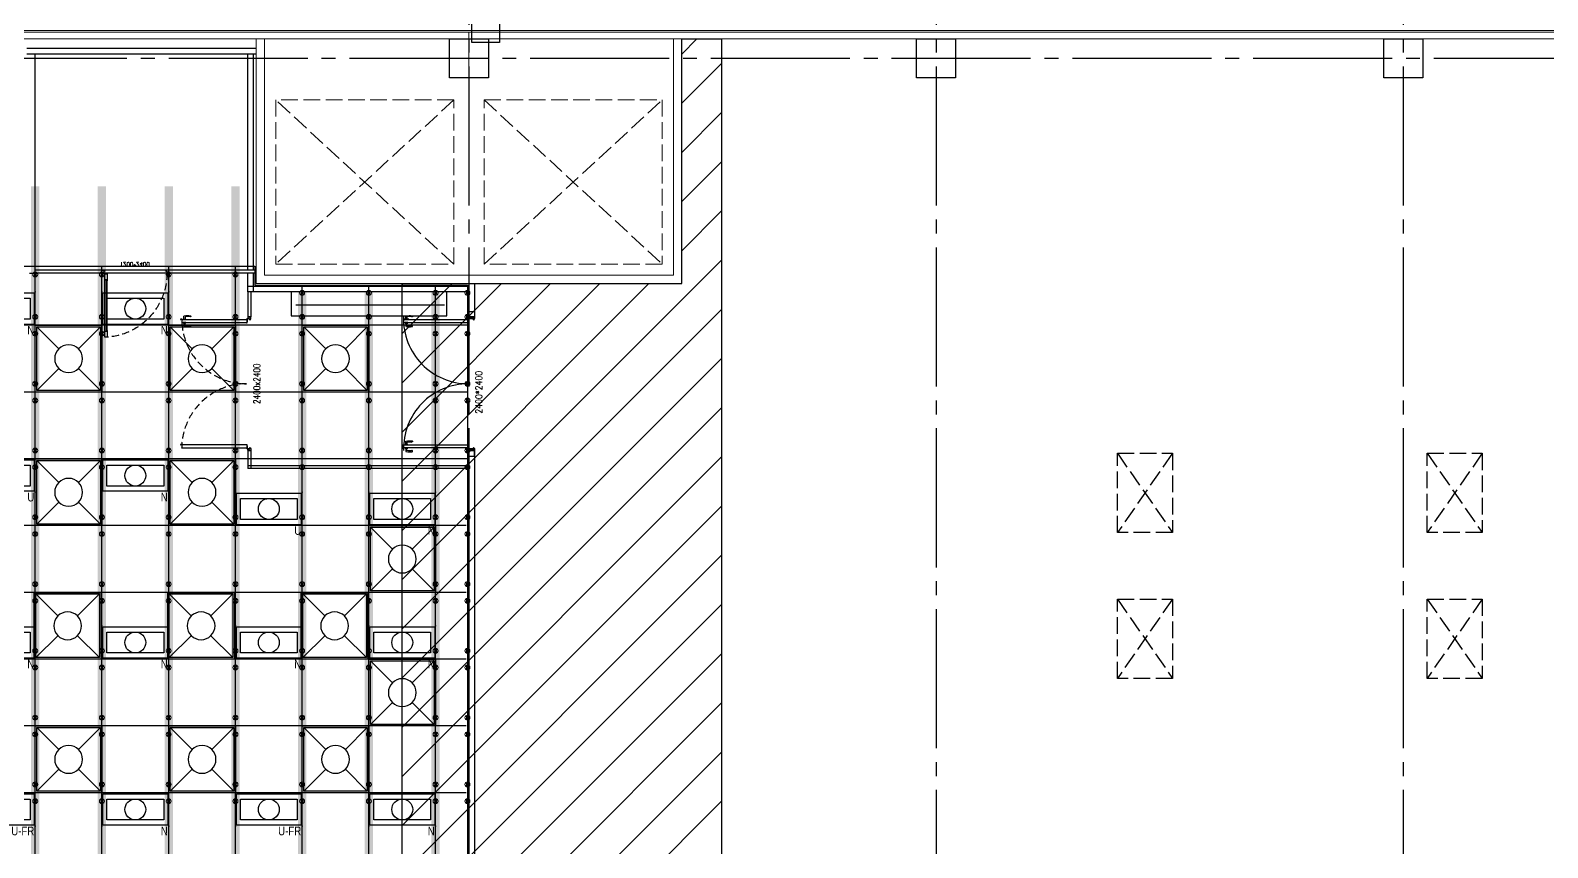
# Model space of a CAD drawing. Header units: millimetres. Extents: x -17313 to 27370, y -1010 to 13584.
# Drawn here: x 18531 to 21260, y 7581 to 9050 of the extents above; entities that cross this region are included whole.
import ezdxf
from ezdxf.enums import TextEntityAlignment as Align

# ---------------------------------------------------------------- set-up
doc = ezdxf.new("R2010")
doc.units = ezdxf.units.MM
doc.header["$LTSCALE"] = 100
for name, pattern in [('188K-SM-03-F10-ARCH-PA-Y2257103$0$AP5A-SM-03-F20-ARCH-PA-Y2230801+Y2230803$0$ALL-PA-TXT-Y2221201$0$DASHED', [19.05, 12.7, -6.35]), ('188K-SM-03-F10-ARCH-PA-Y2257103$0$DASHED', [19.05, 12.7, -6.35]), ('X-S-FAB-L10$0$COL-CEN-LIN', [3.25, 2.5, -0.25, 0.25, -0.25]), ('X-S-FAB-L10$0$HIDDEN', [0.4, 0.3, -0.1]), ('X-S-FAB-L10$0$TAI_虛線', [5.644, 2.822, -2.822])]:
    doc.linetypes.add(name, pattern=pattern)
for name, color, linetype in [('0-XREF', 7, 'Continuous'), ('188K-SM-03-F10-ARCH-CEIL-Y2257103$0$K-CEIL-4.2', 8, 'Continuous'), ('188K-SM-03-F10-ARCH-CEIL-Y2257103$0$K-CEIL-4.2-AREA', 8, 'Continuous'), ('188K-SM-03-F10-ARCH-CEIL-Y2257103$0$K-鋼構', 121, 'Continuous'), ('188K-SM-03-F10-ARCH-PA-Y2257103$0$K-1小時防火門', 53, 'Continuous'), ('188K-SM-03-F10-ARCH-PA-Y2257103$0$K-Door', 53, 'Continuous'), ('188K-SM-03-F10-ARCH-PA-Y2257103$0$K-P1S-4.2-單抗', 53, 'Continuous'), ('188K-SM-03-F10-ARCH-PA-Y2257103$0$K-P2D-4.2-雙抗', 53, 'Continuous'), ('188K-SM-03-F10-ARCH-PA-Y2257103$0$K-岩棉 2hr 7.5-單抗', 53, 'Continuous'), ('188K-SM-03-F10-ARCH-PA-Y2257103$0$K-岩棉 2hr 7.5-非抗', 53, 'Continuous'), ('188K-SM-06-F10-ELEC-LIGHT-Y2257103$0$E-LIGHT(W)-N', 8, 'Continuous'), ('188K-SM-06-F10-ELEC-LIGHT-Y2257103$0$E-LIGHT(W)-U FR', 8, 'Continuous'), ('188K-SM-06-F10-ELEC-LIGHT-Y2257103$0$E-LIGHT(W)-U XLPE', 8, 'Continuous'), ('188K-SM-06-F10-HVAC-FFU-Y2257103$0$AC-FFU-ULPA', 4, 'Continuous'), ('X-S-FAB-L10$0$0-DIM-TXT', 8, 'Continuous'), ('X-S-FAB-L10$0$04', 8, 'Continuous'), ('X-S-FAB-L10$0$A-OBJE-2D', 8, 'X-S-FAB-L10$0$HIDDEN'), ('X-S-FAB-L10$0$A-WALL-EX', 8, 'Continuous'), ('X-S-FAB-L10$0$A-WALL-IN', 8, 'Continuous'), ('X-S-FAB-L10$0$ASP_5', 8, 'Continuous'), ('X-S-FAB-L10$0$BLOCK', 8, 'Continuous'), ('X-S-FAB-L10$0$CCL', 8, 'X-S-FAB-L10$0$COL-CEN-LIN'), ('X-S-FAB-L10$0$COL-S', 8, 'Continuous'), ('X-S-FAB-L10$0$HATCH-L', 8, 'Continuous'), ('X-S-FAB-L10$0$OPEN-UP', 8, 'X-S-FAB-L10$0$HIDDEN'), ('X-S-FAB-L10$0$S-SLAB-SHOW', 8, 'Continuous')]:
    doc.layers.add(name, color=color, linetype=linetype)
doc.layers.add('188K-SM-03-F10-ARCH-CEIL-Y2257103$0$K-吊點-標準', color=8, linetype='Continuous', lineweight=9)
doc.layers.add('188K-SM-06-F10-ELEC-LIGHT-Y2257103$0$Defpoints-CAS', color=8, linetype='Continuous', plot=False)
doc.styles.add('188K-SM-03-F10-ARCH-PA-Y2257103$0$14P7-XFDP10$0$AA-TXT', font='simplex.shx', dxfattribs={"width": 0.8, "bigfont": 'chineset.shx'})
doc.styles.add('188K-SM-03-F10-ARCH-PA-Y2257103$0$AP5A-SM-03-F20-ARCH-PA-Y2230801+Y2230803$0$ALL-PA-TXT-Y2221201$0$Standard', font='txt.shx', dxfattribs={"bigfont": 'chineset.shx'})
doc.styles.add('188K-SM-03-F10-ARCH-PA-Y2257103$0$Standard', font='txt.shx', dxfattribs={"bigfont": 'chineset.shx'})
doc.styles.add('188K-SM-06-F10-ELEC-LIGHT-Y2257103$0$Standard', font='arial.ttf')
doc.styles.add('X-S-FAB-L10$0$CHINA', font='simplex.shx', dxfattribs={"width": 0.75, "bigfont": 'chineset.shx'})
doc.styles.add('X-S-FAB-L10$0$Standard', font='', dxfattribs={"width": 0.8})
doc.styles.add('X-S-FAB-L10$0$TG_NOTE_TEXT', font='simplex.shx', dxfattribs={"width": 0.75, "bigfont": 'chineset.shx'})
doc.styles.get('X-S-FAB-L10$0$Standard').set_extended_font_data('Microsoft JhengHei')

# ---------------------------------------------------------------- blocks, each defined once
blk = doc.blocks.new('188K-SM-06-F10-HVAC-FFU-Y2257103$0$H-FU-U-12x12')
for p, q in [((423, 777), (28, 1172)), ((777, 777), (1172, 1172)), ((28, 28), (423, 423)), ((1172, 28), (777, 423))]:
    blk.add_line(p, q)
blk.add_lwpolyline([(1172, 28), (1172, 1172), (28, 1172), (28, 28)], close=True)
blk.add_circle((600, 600), 250)
at = {"layer": 'DefPoints'}
blk.add_lwpolyline([(1200, 1200), (0, 1200), (0, 0), (1200, 0)], close=True, dxfattribs=at)
blk = doc.blocks.new('188K-SM-06-F10-HVAC-FFU-Y2257103')
at = {"layer": '188K-SM-06-F10-HVAC-FFU-Y2257103$0$AC-FFU-ULPA', "xscale": -0.09999999999999432, "yscale": 0.09999999999999432, "zscale": 0.09999999999999432}
for p in [(18660, 8400), (18900, 8400), (19140, 8400), (18660, 8160), (18900, 8160), (19260, 8040), (18658.3, 7920), (18898.3, 7920), (19138.3, 7920), (19260, 7800), (18660, 7680), (18900, 7680), (19140, 7680)]:
    blk.add_blockref('188K-SM-06-F10-HVAC-FFU-Y2257103$0$H-FU-U-12x12', p, dxfattribs=at)
blk = doc.blocks.new('X-S-FAB-L10$0$FAB2-L05')
at = {"layer": 'X-S-FAB-L10$0$CCL'}
for p, q in [((-6840, 11005), (-6840, 0)), ((-6000, 11005), (-6000, 0)), ((-5160, 11005), (-5160, 0)), ((-26880, 9720), (1210, 9720))]:
    blk.add_line(p, q, dxfattribs=at)
at = {"layer": 'X-S-FAB-L10$0$COL-S'}
for points in [[(-6875, 9755), (-6805, 9755), (-6805, 9685), (-6875, 9685)], [(-6035, 9755), (-5965, 9755), (-5965, 9685), (-6035, 9685)], [(-5195, 9755), (-5125, 9755), (-5125, 9685), (-5195, 9685)]]:
    blk.add_lwpolyline(points, close=True, dxfattribs=at)
blk = doc.blocks.new('X-S-FAB-L10')
at = {"layer": 'X-S-FAB-L10$0$04'}
for p, q in [((19702.5, 8595), (19702.5, 9035)), ((19702.5, 9035), (19774, 9035)), ((19774, 9035), (19774, 7528.8)), ((19200, 8595), (19702.5, 8595)), ((19200, 7320), (19200, 8595))]:
    blk.add_line(p, q, dxfattribs=at)
at = {"layer": 'X-S-FAB-L10$0$A-OBJE-2D', "lineweight": 0}
for p, q in [((19292.5, 8630), (18972.5, 8925)), ((19292.5, 8925), (18972.5, 8630)), ((19292.5, 8925), (18972.5, 8925)), ((18972.5, 8925), (18972.5, 8630)), ((19292.5, 8630), (19292.5, 8925)), ((19347.5, 8630), (19667.5, 8925)), ((19347.5, 8925), (19667.5, 8630)), ((19347.5, 8630), (19347.5, 8925)), ((19347.5, 8925), (19667.5, 8925)), ((19667.5, 8925), (19667.5, 8630)), ((18972.5, 8630), (19292.5, 8630)), ((19667.5, 8630), (19347.5, 8630)), ((19047.5, 8610), (19232.5, 8610)), ((19407.5, 8610), (19592.5, 8610))]:
    blk.add_line(p, q, dxfattribs=at)
at = {"layer": 'X-S-FAB-L10$0$A-WALL-EX', "lineweight": 0}
blk.add_line((15170, 9046.5), (24360, 9046.5), dxfattribs=at)
at = {"layer": 'X-S-FAB-L10$0$A-WALL-EX', "lineweight": 0, "flags": 128}
for points in [[(15155, 9035), (24363.5, 9035)], [(24360, 9050), (15170, 9050)]]:
    blk.add_lwpolyline(points, dxfattribs=at)
at = {"layer": 'X-S-FAB-L10$0$A-WALL-IN', "lineweight": 0}
for p, q in [((18952.5, 9035), (18937.5, 9035)), ((18937.5, 9035), (18937.5, 8610)), ((18952.5, 8610), (18952.5, 9035)), ((19702.5, 9035), (19687.5, 9035)), ((19687.5, 9035), (19687.5, 8610)), ((19702.5, 8610), (19702.5, 9035)), ((18937.5, 8595), (18937.5, 8610)), ((18937.5, 8595), (19702.5, 8595)), ((19687.5, 8610), (18952.5, 8610)), ((19702.5, 8595), (19702.5, 8610))]:
    blk.add_line(p, q, dxfattribs=at)
at = {"layer": 'X-S-FAB-L10$0$ASP_5'}
for p, q in [((19375, 9950), (19375, 9028)), ((19325, 9028), (19325, 9900)), ((19375, 9028), (19325, 9028))]:
    blk.add_line(p, q, dxfattribs=at)
at = {"layer": 'X-S-FAB-L10$0$COL-S'}
for p, q in [((19285, 9035), (19355, 9035)), ((19285, 8965), (19285, 9035)), ((19355, 9035), (19355, 8965)), ((20125, 9035), (20195, 9035)), ((20125, 8965), (20125, 9035)), ((20195, 9035), (20195, 8965)), ((20965, 9035), (21035, 9035)), ((20965, 8965), (20965, 9035)), ((21035, 9035), (21035, 8965)), ((19355, 8965), (19285, 8965)), ((20195, 8965), (20125, 8965)), ((21035, 8965), (20965, 8965))]:
    blk.add_line(p, q, dxfattribs=at)
at = {"layer": 'X-S-FAB-L10$0$HATCH-L', "linetype": 'Continuous'}
for p, q in [((19702.5, 9007.51), (19729.99, 9035)), ((19702.5, 8919.122), (19774, 8990.622)), ((19702.5, 8830.733), (19774, 8902.233)), ((19702.5, 8742.345), (19774, 8813.845)), ((19702.5, 8653.957), (19774, 8725.457)), ((19200, 8063.068), (19774, 8637.068)), ((19200, 8593.398), (19201.602, 8595)), ((19200, 8505.01), (19289.99, 8595)), ((19200, 8416.622), (19378.378, 8595)), ((19200, 8328.233), (19466.767, 8595)), ((19200, 8239.845), (19555.155, 8595)), ((19200, 8151.457), (19643.543, 8595)), ((19200, 7974.68), (19774, 8548.68)), ((19200, 7886.292), (19774, 8460.292)), ((19200, 7797.903), (19774, 8371.903)), ((19200, 7709.515), (19774, 8283.515)), ((19200, 7621.126), (19774, 8195.126)), ((19200, 7532.738), (19774, 8106.738)), ((19290.65, 7535), (19774, 8018.35)), ((19355, 7510.961), (19774, 7929.961)), ((19252.427, 7320), (19774, 7841.573)), ((19340.815, 7320), (19774, 7753.185)), ((19429.204, 7320), (19774, 7664.796))]:
    blk.add_line(p, q, dxfattribs=at)
at = {"layer": 'X-S-FAB-L10$0$OPEN-UP'}
for p, q in [((20486.078, 8289.964), (20585.079, 8289.964)), ((20486.078, 8147.464), (20486.078, 8289.964)), ((20486.078, 8289.964), (20585.079, 8147.464)), ((20585.079, 8289.964), (20486.078, 8147.464)), ((20585.079, 8289.964), (20585.079, 8147.464)), ((21043.079, 8289.964), (21142.079, 8289.964)), ((21043.079, 8147.464), (21043.079, 8289.964)), ((21043.079, 8289.964), (21142.079, 8147.464)), ((21142.079, 8289.964), (21043.079, 8147.464)), ((21142.079, 8289.964), (21142.079, 8147.464)), ((20585.079, 8147.464), (20486.078, 8147.464)), ((21142.079, 8147.464), (21043.079, 8147.464)), ((20486.079, 8028.063), (20585.079, 8028.063)), ((20486.079, 7885.563), (20486.079, 8028.063)), ((20486.079, 8028.063), (20585.079, 7885.563)), ((20585.079, 8028.063), (20486.079, 7885.563)), ((20585.079, 8028.063), (20585.079, 7885.563)), ((21043.079, 8028.063), (21142.079, 8028.063)), ((21043.079, 7885.563), (21043.079, 8028.063)), ((21043.079, 8028.063), (21142.079, 7885.563)), ((21142.079, 8028.063), (21043.079, 7885.563)), ((21142.079, 8028.063), (21142.079, 7885.563)), ((20585.079, 7885.563), (20486.079, 7885.563)), ((21142.079, 7885.563), (21043.079, 7885.563))]:
    blk.add_line(p, q, dxfattribs=at)
at = {"layer": 'X-S-FAB-L10$0$S-SLAB-SHOW', "linetype": 'X-S-FAB-L10$0$TAI_虛線', "lineweight": 0}
blk.add_line((19320, 9046.5), (19320, 8610), dxfattribs=at)
at = {"layer": 'X-S-FAB-L10$0$BLOCK'}
blk.add_blockref('X-S-FAB-L10$0$FAB2-L05', (26160, -720), dxfattribs=at)
at = {"style": 'X-S-FAB-L10$0$TG_NOTE_TEXT', "width": 0.5, "flags": 1}
for p in [(7463.301, 9020), (18268.251, 8649), (11197.77, 4800.167), (16485.801, 4800.167), (25420.27, 2635), (13360, 320.001, 0), (7463.301, -33.333)]:
    blk.add_attdef('WH', text='', height=20, dxfattribs=at).set_placement(p, align=Align.BOTTOM_LEFT)
at = {"width": 0.5}
for style, p in [('X-S-FAB-L10$0$TG_NOTE_TEXT', (7585, 9020)), ('X-S-FAB-L10$0$TG_NOTE_TEXT', (18389.95, 8649)), ('X-S-FAB-L10$0$TG_NOTE_TEXT', (11117.5, 4813.5)), ('X-S-FAB-L10$0$TG_NOTE_TEXT', (16607.5, 4813.5)), ('X-S-FAB-L10$0$TG_NOTE_TEXT', (25350, 2635)), ('X-S-FAB-L10$0$Standard', (13129.375, 325.001, 0)), ('X-S-FAB-L10$0$TG_NOTE_TEXT', (7585, -20))]:
    blk.add_attdef('DESC', text='', height=10, dxfattribs=dict(at, style=style)).set_placement(p, align=Align.BOTTOM_LEFT)
for tag, style, p in [('TYPE', 'X-S-FAB-L10$0$TG_NOTE_TEXT', (7619.286, 9020)), ('NO', 'X-S-FAB-L10$0$TG_NOTE_TEXT', (7650.095, 9020)), ('TYPE', 'X-S-FAB-L10$0$TG_NOTE_TEXT', (18424.236, 8649)), ('NO', 'X-S-FAB-L10$0$TG_NOTE_TEXT', (18455.045, 8649)), ('NO', 'X-S-FAB-L10$0$TG_NOTE_TEXT', (11088.595, 4813.5)), ('TYPE', 'X-S-FAB-L10$0$TG_NOTE_TEXT', (11151.786, 4813.5)), ('TYPE', 'X-S-FAB-L10$0$TG_NOTE_TEXT', (16641.786, 4813.5)), ('NO', 'X-S-FAB-L10$0$TG_NOTE_TEXT', (16672.595, 4813.5)), ('NO', 'X-S-FAB-L10$0$TG_NOTE_TEXT', (25313, 2635)), ('TYPE', 'X-S-FAB-L10$0$TG_NOTE_TEXT', (25350, 2635)), ('NO', 'X-S-FAB-L10$0$Standard', (13100, 320.001, 0)), ('TYPE', 'X-S-FAB-L10$0$Standard', (13129.375, 320.001, 0)), ('TYPE', 'X-S-FAB-L10$0$TG_NOTE_TEXT', (7619.286, -20)), ('NO', 'X-S-FAB-L10$0$TG_NOTE_TEXT', (7650.095, -20))]:
    blk.add_attdef(tag, text='', height=10, dxfattribs=dict(at, style=style)).set_placement(p, align=Align.BOTTOM_RIGHT)
for rotation, style, p in [(180, 'X-S-FAB-L10$0$Standard', (317.625, 7480)), (180, 'X-S-FAB-L10$0$Standard', (1217.625, 7480)), (90, 'X-S-FAB-L10$0$TG_NOTE_TEXT', (24310, 3647.5)), (270, 'X-S-FAB-L10$0$TG_NOTE_TEXT', (17080, 1605))]:
    blk.add_attdef('DESC', text='', height=10, rotation=rotation, dxfattribs=dict(at, style=style)).set_placement(p, align=Align.BOTTOM_LEFT)
for tag, rotation, style, p in [('TYPE', 180, 'X-S-FAB-L10$0$Standard', (317.625, 7480)), ('NO', 180, 'X-S-FAB-L10$0$Standard', (347, 7480)), ('TYPE', 180, 'X-S-FAB-L10$0$Standard', (1217.625, 7480)), ('NO', 180, 'X-S-FAB-L10$0$Standard', (1247, 7480)), ('TYPE', 90, 'X-S-FAB-L10$0$TG_NOTE_TEXT', (24310, 3647.5)), ('NO', 90, 'X-S-FAB-L10$0$TG_NOTE_TEXT', (24310, 3610.5)), ('TYPE', 270, 'X-S-FAB-L10$0$TG_NOTE_TEXT', (17080, 1605)), ('NO', 270, 'X-S-FAB-L10$0$TG_NOTE_TEXT', (17080, 1573))]:
    blk.add_attdef(tag, text='', height=10, rotation=rotation, dxfattribs=dict(at, style=style)).set_placement(p, align=Align.BOTTOM_RIGHT)
at = {"style": 'X-S-FAB-L10$0$TG_NOTE_TEXT', "width": 0.5, "flags": 1}
for rotation, p in [(180, (43, 7480)), (180, (943, 7480)), (90, (24310, 3717.77)), (270, (17080, 1711.699))]:
    blk.add_attdef('WH', text='', height=20, rotation=rotation, dxfattribs=at).set_placement(p, align=Align.BOTTOM_LEFT)
at = {"layer": 'X-S-FAB-L10$0$0-DIM-TXT', "style": 'X-S-FAB-L10$0$CHINA', "width": 0.75}
for p in [(667.414, 7855.1, -2689.4), (22627.353, 6728.814), (25644.722, 6728.814), (24778.787, 5569.051), (1118.252, 4980), (417.801, 4594.623), (23874.84, 4355), (22927.43, 4330.122), (23749.869, 3901.367), (417.801, 3765.236), (1118.252, 3730), (417.801, 3115.79), (536.882, 2227.832), (16908.994, 1782.652), (888.445, 880.466), (16977.43, 750), (18878.841, 750), (25641.221, 553.233), (21364.03, 526.894)]:
    blk.add_attdef('HIG', text='', height=80, dxfattribs=at).set_placement(p, align=Align.MIDDLE_LEFT)
blk = doc.blocks.new('188K-SM-03-F10-ARCH-CEIL-Y2257103$0$A$C2CA95053')
h = blk.add_hatch(color=256)
edge = h.paths.add_edge_path()
edge.add_arc((0, 0), 0.5, 0, 360)
for p, q in [((3.2, 3.2), (-3.2, -3.2)), ((3.2, -3.2), (-3.2, 3.2))]:
    blk.add_line(p, q)
blk.add_lwpolyline([(-1.6, 2.5), (-1.6, -2.5), (1.6, -2.5), (1.6, 2.5)], close=True)
for radius in [4.5, 0.5]:
    blk.add_circle((0, 0), radius)
blk = doc.blocks.new('188K-SM-03-F10-ARCH-CEIL-Y2257103$0$天花板吊點-附調整片 - 3_8_螺桿吊架 100 mm 高調整片-V1-1FL')
blk.add_blockref('188K-SM-03-F10-ARCH-CEIL-Y2257103$0$A$C2CA95053', (0, 0))
blk = doc.blocks.new('188K-SM-03-F10-ARCH-CEIL-Y2257103')
at = {"layer": '188K-SM-03-F10-ARCH-CEIL-Y2257103$0$K-CEIL-4.2'}
for p, q in [((18540, 2067.7), (18540, 8626.2)), ((18660, 2067.7), (18660, 8626.2)), ((18780, 2067.7), (18780, 8626.2)), ((18900, 2067.7), (18900, 8626.2)), ((19020, 2067.7), (19020, 8592.2)), ((19140, 2067.7), (19140, 8592.2)), ((19260, 2067.7), (19260, 8592.2)), ((19317.2, 8520), (1767.8, 8520)), ((19317.2, 8400), (1767.8, 8400)), ((19317.2, 8280), (1847.7, 8280)), ((19314.7, 8160), (1847.7, 8160)), ((19314.7, 8040), (1847.7, 8040)), ((19314.7, 7920), (1847.7, 7920)), ((19314.7, 7800), (1847.7, 7800)), ((19314.7, 7680), (1847.7, 7680))]:
    blk.add_line(p, q, dxfattribs=at)
at = {"layer": '188K-SM-03-F10-ARCH-CEIL-Y2257103$0$K-CEIL-4.2-AREA', "elevation": 0}
blk.add_lwpolyline([(1767.8, 8632.2), (17592.2, 8632.2), (17592.2, 8626.2), (18934.7, 8626.2), (18934.7, 8592.2), (19317.2, 8592.2), (19317.2, 7537.7)], dxfattribs=at)
at = {"layer": '188K-SM-03-F10-ARCH-CEIL-Y2257103$0$K-鋼構', "const_width": 15, "elevation": 0}
for points in [[(18539.9, 8769.9), (18539.9, 1885)], [(18660, 8769.9), (18660, 1885)], [(18780, 8769.9), (18780, 1885)], [(18900, 8769.9), (18900, 1885)], [(19020, 8580), (19020, 1885)], [(19140, 8580), (19140, 1885)], [(19260, 8580), (19260, 1885)]]:
    blk.add_lwpolyline(points, dxfattribs=at)
at = {"layer": '188K-SM-03-F10-ARCH-CEIL-Y2257103$0$K-吊點-標準', "color": 170, "lineweight": 18, "rotation": 179.9999999999997}
for p in [(18540, 8611.2), (18660, 8611.2), (18780, 8611.2), (18900, 8611.2), (19020, 8578.2), (19140, 8578.2), (19260, 8578.2), (19317.2, 8578.2), (18540, 8535), (18660, 8535), (18780, 8535), (18900, 8535), (19020, 8535), (19140, 8535), (19260, 8535), (19317.2, 8535), (18540, 8505), (18660, 8505), (18780, 8505), (18900, 8505), (19020, 8505), (19140, 8505), (19260, 8505), (19317.2, 8505), (18540, 8415), (18660, 8415), (18780, 8415), (18900, 8415), (19020, 8415), (19140, 8415), (19260, 8415), (19317.2, 8415), (18540, 8385), (18660, 8385), (18780, 8385), (18900, 8385), (19020, 8385), (19140, 8385), (19260, 8385), (19317.2, 8385), (18540, 8295), (18660, 8295), (18780, 8295), (18900, 8295), (19020, 8295), (19140, 8295), (19260, 8295), (19317.2, 8295), (18540, 8265), (18660, 8265), (18780, 8265), (18900, 8265), (19020, 8265), (19140, 8265), (19260, 8265), (19317.2, 8265), (18540, 8175), (18660, 8175), (18780, 8175), (18900, 8175), (19020, 8175), (19140, 8175), (19260, 8175), (19317.2, 8175), (18540, 8145), (18660, 8145), (18780, 8145), (18900, 8145), (19020, 8145), (19140, 8145), (19260, 8145), (19317.2, 8145), (18540, 8055), (18660, 8055), (18780, 8055), (18900, 8055), (19020, 8055), (19140, 8055), (19260, 8055), (19317.2, 8055), (18540, 8025), (18660, 8025), (18780, 8025), (18900, 8025), (19020, 8025), (19140, 8025), (19260, 8025), (19317.2, 8025), (18540, 7935), (18660, 7935), (18780, 7935), (18900, 7935), (19020, 7935), (19140, 7935), (19260, 7935), (19317.2, 7935), (18540, 7905), (18660, 7905), (18780, 7905), (18900, 7905), (19020, 7905), (19140, 7905), (19260, 7905), (19317.2, 7905), (18540, 7815), (18660, 7815), (18780, 7815), (18900, 7815), (19020, 7815), (19140, 7815), (19260, 7815), (19317.2, 7815), (18540, 7785), (18660, 7785), (18780, 7785), (18900, 7785), (19020, 7785), (19140, 7785), (19260, 7785), (19317.2, 7785), (18540, 7695), (18660, 7695), (18780, 7695), (18900, 7695), (19020, 7695), (19140, 7695), (19260, 7695), (19317.2, 7695), (18540, 7665), (18660, 7665), (18780, 7665), (18900, 7665), (19020, 7665), (19140, 7665), (19260, 7665), (19317.2, 7665)]:
    blk.add_blockref('188K-SM-03-F10-ARCH-CEIL-Y2257103$0$天花板吊點-附調整片 - 3_8_螺桿吊架 100 mm 高調整片-V1-1FL', p, dxfattribs=at)
blk = doc.blocks.new('188K-SM-03-F10-ARCH-PA-Y2257103$0$單開庫板門-1200x2400)圓型拉環鎖+輔助鎖)')
at = {"ltscale": 0.1}
for p, q in [((26008.6, -11403.6), (26004.5, -11403.6)), ((26004.5, -11403.6), (26004.5, -11414.1)), ((26008.6, -11414.1), (26008.6, -11403.6)), ((26004.5, -11414.1), (26004.5, -11415.3)), ((26004.5, -11414.1), (26008.6, -11414.1)), ((26004.5, -11415.4), (26004.6, -11415.5)), ((26008.6, -11414), (26004.6, -11414)), ((26004.6, -11414.3), (26004.6, -11414.2)), ((26004.6, -11415.3), (26004.6, -11414.5)), ((26004.7, -11414.1), (26006.5, -11414.1)), ((26005.1, -11414.4), (26004.7, -11414.4)), ((26004.7, -11414.5), (26005.1, -11414.5)), ((26004.7, -11414.5), (26004.7, -11506)), ((26004.7, -11506), (26004.7, -11414.5)), ((26004.7, -11414.5), (26004.7, -11414.5)), ((26004.7, -11415.4), (26004.7, -11415.3)), ((26005.2, -11414.4), (26005.2, -11414.4)), ((26006.5, -11414.1), (26006.6, -11414.1)), ((26006.6, -11414.1), (26006.6, -11414.1)), ((26006.6, -11414.1), (26008.4, -11414.1)), ((26008.4, -11414.4), (26008, -11414.4)), ((26008, -11414.4), (26008, -11414.4)), ((26008, -11414.5), (26008.4, -11414.5)), ((26008.4, -11506), (26008.4, -11414.5)), ((26008.4, -11414.5), (26008.4, -11414.5)), ((26008.4, -11414.5), (26008.4, -11506)), ((26008.4, -11415.3), (26008.4, -11415.4)), ((26008.5, -11414.2), (26008.5, -11414.3)), ((26008.5, -11414.5), (26008.5, -11415.3)), ((26008.5, -11415.5), (26008.6, -11415.4)), ((26008.6, -11415.3), (26008.6, -11414.1)), ((26008.6, -11506.4), (26004.5, -11506.4)), ((26004.5, -11506.4), (26004.5, -11518)), ((26004.7, -11506), (26004.7, -11506)), ((26008.4, -11506), (26008.4, -11506)), ((26008.6, -11518), (26008.6, -11506.4)), ((25999.5, -11519.7), (25999.5, -11523.2)), ((26002.5, -11519.1), (26000, -11519.1)), ((26000, -11523.7), (26002.4, -11523.7)), ((26002.4, -11523.7), (26004.1, -11522.6)), ((26002.9, -11518.5), (26002.6, -11518.5)), ((26002.6, -11518.5), (26002.6, -11521)), ((26002.6, -11521.9), (26002.6, -11519.3)), ((26002.6, -11521), (26002.9, -11521)), ((26003.4, -11521.9), (26002.6, -11521.9)), ((26002.9, -11521), (26002.9, -11518.5)), ((26003.3, -11522.2), (26003.3, -11522)), ((26003.3, -11522), (26003.4, -11522)), ((26004, -11522.2), (26003.3, -11522.2)), ((26008.3, -11517.5), (26003.6, -11517.5)), ((26003.6, -11517.5), (26003.6, -11517.7)), ((26003.6, -11517.7), (26008.3, -11517.7)), ((26004.1, -11521.9), (26003.9, -11521.9)), ((26003.9, -11522), (26004, -11522)), ((26004, -11522), (26004, -11522.2)), ((26004.2, -11522.4), (26004.2, -11521.9)), ((26004.5, -11518), (26008.6, -11518)), ((26008.3, -11517.7), (26008.3, -11517.5)), ((26114.8, -11521.9), (26115.1, -11521.9)), ((26114.8, -11522.4), (26114.8, -11521.9)), ((26114.9, -11522), (26114.9, -11522.2)), ((26115.1, -11522), (26114.9, -11522)), ((26114.9, -11522.2), (26115.7, -11522.2)), ((26116.6, -11523.7), (26114.9, -11522.6)), ((26115.5, -11521.9), (26116.3, -11521.9)), ((26115.7, -11522), (26115.5, -11522)), ((26115.7, -11522.2), (26115.7, -11522)), ((26116.3, -11521.9), (26116.3, -11519.3)), ((26116.5, -11519.1), (26119, -11519.1)), ((26119, -11523.7), (26116.6, -11523.7)), ((26119.5, -11519.7), (26119.5, -11523.2))]:
    blk.add_line(p, q, dxfattribs=at)
blk.add_lwpolyline([(26006.6, -11506.4), (26006.5, -11506.3), (26004.7, -11506.3, -0.414214), (26004.6, -11506.3), (26004.6, -11506.1, -0.414214), (26004.7, -11506.1), (26005.1, -11506.1, 0.414214), (26005.2, -11506.1), (26005.2, -11506, 0.414214), (26005.1, -11506), (26004.7, -11506, -0.414214), (26004.6, -11506), (26004.6, -11505.2, -0.414214), (26004.7, -11505.2), (26004.7, -11505.2, 0.414214), (26004.7, -11505.2), (26004.7, -11505, 0.72636), (26004.6, -11505), (26004.5, -11505.1, 0.158507), (26004.5, -11505.2), (26004.5, -11506.4, 0.414214), (26004.6, -11506.5), (26008.6, -11506.5, 0.414214), (26008.6, -11506.4), (26008.6, -11505.2, 0.158507), (26008.6, -11505.1), (26008.5, -11505, 0.72636), (26008.4, -11505), (26008.4, -11505.2, 0.414214), (26008.5, -11505.2, -0.414214), (26008.5, -11505.2), (26008.5, -11506, -0.414214), (26008.4, -11506), (26008, -11506, 0.414214), (26008, -11506), (26008, -11506.1, 0.414214), (26008, -11506.1), (26008.4, -11506.1, -0.414214), (26008.5, -11506.1), (26008.5, -11506.3, -0.414214), (26008.4, -11506.3), (26006.6, -11506.3)], format="xyb", close=True, dxfattribs=at)
for points in [[(25999.5, -11518.9), (25999.5, -11523.9)], [(26119.5, -11518.9), (26119.5, -11523.9)]]:
    blk.add_lwpolyline(points)
at = {"linetype": '188K-SM-03-F10-ARCH-PA-Y2257103$0$AP5A-SM-03-F20-ARCH-PA-Y2230801+Y2230803$0$ALL-PA-TXT-Y2221201$0$DASHED', "ltscale": 0.01}
blk.add_arc((26001.1, -11518.7), 115.3, 359.8531, 85.8135, dxfattribs=at)
at = {"ltscale": 0.1}
for centre, radius, start, end in [((26004.6, -11414.1), 0.0313, 90, 180), ((26004.6, -11415.3), 0.0313, 180, 216.0274), ((26004.7, -11414.2), 0.0313, 90, 180), ((26004.7, -11414.3), 0.0313, 180, 270), ((26004.7, -11414.5), 0.0313, 90, 180), ((26004.7, -11415.3), 0.0209, 180, 270), ((26004.7, -11415.4), 0.0313, 216.0274, 360), ((26004.7, -11415.3), 0.0209, 360, 90), ((26005.1, -11414.4), 0.0313, 270, 0), ((26005.1, -11414.4), 0.0313, 0, 90), ((26008, -11414.4), 0.0313, 90, 180), ((26008, -11414.4), 0.0313, 180, 270), ((26008.4, -11414.2), 0.0313, 360, 90), ((26008.4, -11414.3), 0.0313, 270, 0), ((26008.4, -11414.5), 0.0313, 0, 90), ((26008.5, -11415.3), 0.0209, 90, 180), ((26008.5, -11415.4), 0.0313, 180, 323.9726), ((26008.5, -11415.3), 0.0209, 270, 360), ((26008.6, -11414.1), 0.0313, 360, 90), ((26008.6, -11415.3), 0.0313, 323.9726, 360)]:
    blk.add_arc(centre, radius, start, end, dxfattribs=at)
for centre, major_axis, start_param, end_param in [((26000, -11519.7), (0.369, -0.369), 2.356194, 3.926991), ((26000, -11523.2), (-0.369, -0.369), 5.497787, 7.068583), ((26002.5, -11519.3), (0.111, -0.111), 7.068583, 8.63938), ((26003.4, -11521.9), (-0.0369, -0.0369), 0.785398, 3.926991), ((26003.9, -11521.9), (-0.0369, -0.0369), 3.926991, 7.068583), ((26004.1, -11521.9), (0.0369, -0.0369), 7.068583, 8.63938), ((26003.9, -11522.4), (0.221, -0.221), 6.162283, 7.068583), ((26114.8, -11521.9), (-0.0369, -0.0369), -2.356194, -0.785398), ((26115.1, -11522.4), (-0.221, -0.221), -0.785398, 0.120903), ((26115.1, -11521.9), (0.0369, -0.0369), -0.785398, 2.356194), ((26115.5, -11521.9), (0.0369, -0.0369), 2.356194, 5.497787), ((26116.5, -11519.3), (-0.111, -0.111), -2.356194, -0.785398), ((26119, -11519.7), (-0.369, -0.369), 2.356194, 3.926991), ((26119, -11523.2), (0.369, -0.369), -0.785398, 0.785398)]:
    blk.add_ellipse(centre, major_axis=major_axis, ratio=1, start_param=start_param, end_param=end_param, dxfattribs=at)
at = {"ltscale": 0.1, "extrusion": (0, 0, -1)}
blk.add_ellipse((26003.1, -11517.9), major_axis=(-0.516, 0.516), ratio=1, start_param=5.497787, end_param=11.780972, dxfattribs=at)
at = {"color": 8, "ltscale": 0.1, "style": '188K-SM-03-F10-ARCH-PA-Y2257103$0$AP5A-SM-03-F20-ARCH-PA-Y2230801+Y2230803$0$ALL-PA-TXT-Y2221201$0$Standard', "width": 0.85}
blk.add_text('1200*2400', height=8, dxfattribs=at).set_placement((26058.4, -11534.4), align=Align.MIDDLE_CENTER)
blk = doc.blocks.new('188K-SM-03-F10-ARCH-PA-Y2257103$0$雙開門-2400×2400')
for p, q in [((225.2, 117.7), (223.8, 117.6)), ((229.2, 117.7), (225.2, 117.7)), ((225.2, 115.5), (229.2, 115.5)), ((229.2, 119), (229.2, 114.1)), ((230, 119), (229.2, 119)), ((229.2, 114.1), (230, 114.1)), ((230, 114.1), (230, 119)), ((0, 2.5), (0, -2.5)), ((0, -1.9), (0, 1.9)), ((0.6, 2.5), (3, 2.5)), ((3, 2.5), (3, 0.2)), ((3, 0.2), (3, 0.2)), ((239.4, 2.5), (237, 2.5)), ((237, 2.5), (237, -0.2)), ((237, -0.2), (237, 0)), ((240, 2.5), (240, -2.5)), ((240, -1.9), (240, 1.9)), ((3, -2.5), (0.6, -2.5)), ((4.7, -1.9), (3, -2.5)), ((3.7, -0.6), (3.9, -0.6)), ((3.9, -0.6), (4, -0.6)), ((4.1, -0.7), (4, -0.7)), ((4, -0.7), (4, -1.5)), ((4, -1.5), (4.6, -1.5)), ((4.5, -0.2), (4.1, -0.2)), ((4.1, -0.7), (4.1, -0.7)), ((4.6, -0.7), (4.5, -0.7)), ((4.5, -0.7), (4.5, -0.7)), ((4.6, -0.6), (4.7, -0.6)), ((4.6, -1.5), (4.6, -0.7)), ((4.7, -0.6), (4.8, -0.6)), ((5, -0.8), (5, -1.5)), ((235, -0.8), (235, -1.5)), ((235.3, -0.6), (235.2, -0.6)), ((235.4, -0.6), (235.3, -0.6)), ((235.3, -1.9), (237, -2.5)), ((235.4, -1.5), (235.4, -0.7)), ((235.4, -0.7), (235.5, -0.7)), ((236, -1.5), (235.4, -1.5)), ((235.5, -0.2), (235.9, -0.2)), ((235.5, -0.7), (235.5, -0.7)), ((235.9, -0.7), (235.9, -0.7)), ((235.9, -0.7), (236, -0.7)), ((236.1, -0.6), (236, -0.6)), ((236, -0.7), (236, -1.5)), ((236.3, -0.6), (236.1, -0.6)), ((237, -2.5), (239.4, -2.5))]:
    blk.add_line(p, q)
for points in [[(10.9, 121.6), (10.9, 123.4), (10.9, 121.6), (4.3, 121.6), (4.3, 121.5), (4.7, 121.5), (4.7, 120.4, 0.414214), (4.8, 120.3), (5, 120.3), (5, 120.4), (4.9, 120.4), (4.9, 121.4), (5, 121.4), (5, 4.1), (4.9, 4.1), (4.9, 5.1), (5, 5.1), (5, 5.2), (4.8, 5.2, 0.414214), (4.7, 5.1), (4.7, 4, 0.414214), (4.8, 3.8), (10.2, 3.8, 0.414214), (10.3, 4), (10.3, 5.1, 0.414214), (10.2, 5.2), (10, 5.2), (10, 5.1), (10.1, 5.1), (10.1, 4.1), (10, 4.1), (10, 121.4), (10.1, 121.4), (10.1, 120.4), (10, 120.4), (10, 120.3), (10.2, 120.3, 0.414214), (10.3, 120.4), (10.3, 121.4), (11.1, 121.4, 0.414214), (11.1, 121.4), (11.1, 123.6, 0.414214), (11.1, 123.7), (10.3, 123.7), (10.3, 123.4), (10.9, 123.4)], [(235.9, 121.6), (235.9, 123.4), (235.9, 121.6), (229.3, 121.6), (229.3, 121.5), (229.7, 121.5), (229.7, 120.4, 0.414214), (229.8, 120.3), (230, 120.3), (230, 120.4), (229.9, 120.4), (229.9, 121.4), (230, 121.4), (230, 4.1), (229.9, 4.1), (229.9, 5.1), (230, 5.1), (230, 5.2), (229.8, 5.2, 0.414214), (229.7, 5.1), (229.7, 4, 0.414214), (229.8, 3.8), (235.2, 3.8, 0.414214), (235.3, 4), (235.3, 5.1, 0.414214), (235.2, 5.2), (235, 5.2), (235, 5.1), (235.1, 5.1), (235.1, 4.1), (235, 4.1), (235, 121.4), (235.1, 121.4), (235.1, 120.4), (235, 120.4), (235, 120.3), (235.2, 120.3, 0.414214), (235.3, 120.4), (235.3, 121.4), (236.1, 121.4, 0.414214), (236.1, 121.4), (236.1, 123.6, 0.414214), (236.1, 123.7), (235.3, 123.7), (235.3, 123.4), (235.9, 123.4)], [(235.8, 117.7), (239.8, 117.7), (241.2, 117.6, -0.327495), (242, 116.9, -0.089847), (242.2, 106.2, -1.144881), (240.3, 106.6, 0.137079), (240.3, 114.9, 0.349357), (239.8, 115.5), (235.8, 115.5)]]:
    blk.add_lwpolyline(points, format="xyb")
blk.add_lwpolyline([(235, 114.1), (235, 119), (235.8, 119), (235.8, 114.1)], close=True)
at = {"ltscale": 500}
for points in [[(3.3, 0.3), (3.3, 3.1), (3, 3.1), (3, 0.3)], [(8.5, 3.8), (4, 3.8), (4, 4.1), (8.5, 4.1)], [(231.5, 3.8), (236, 3.8), (236, 4.1), (231.5, 4.1)], [(236.7, -0.1), (236.7, 3.1), (237, 3.1), (237, -0.1)]]:
    blk.add_lwpolyline(points, close=True, dxfattribs=at)
at = {"linetype": '188K-SM-03-F10-ARCH-PA-Y2257103$0$DASHED', "ltscale": 0.01}
for centre, start, end in [((3.5, 5.1), 0, 85.9993), ((236.5, 5.1), 94.0007, 180)]:
    blk.add_arc(centre, 116.5, start, end, dxfattribs=at)
for centre, radius, start, end in [((0.6, 1.9), 0.598, 90, 180), ((3.9, 0.2), 0.855, 178.2453, 256.7344), ((236.3, 0), 0.659, 270, 360), ((239.4, 1.9), 0.598, 0, 90), ((0.6, -1.9), 0.598, 180, 270), ((4.3, -0.6), 0.427, 111.7868, 180), ((4, -0.7), 0.11, 360, 90), ((4.3, -0.6), 0.427, 0, 68.2132), ((4.6, -0.7), 0.11, 90, 180), ((4.5, -1.5), 0.5, 288.9704, 0), ((4.8, -0.8), 0.2, 0, 90), ((235.2, -0.8), 0.2, 90, 180), ((235.5, -1.5), 0.5, 180, 251.0296), ((235.7, -0.6), 0.427, 111.7868, 180), ((235.4, -0.7), 0.11, 360, 90), ((235.7, -0.6), 0.427, 0, 68.2132), ((236, -0.7), 0.11, 90, 180), ((239.4, -1.9), 0.598, 270, 360)]:
    blk.add_arc(centre, radius, start, end)
for centre, major_axis, start_param, end_param in [((252.5, 110.9), (-21.3, 21.3), 0.585307, 0.943734), ((223.9, 116.7), (0.624, 0.624), 0.866962, 2.13291), ((239.6, 110.8), (-10.9, 10.9), 0.51383, 1.058752), ((225.3, 114.9), (-0.417, 0.417), -0.669314, 0.675093), ((223.8, 106.3), (-0.707, 0.707), 0.872811, 4.284184)]:
    blk.add_ellipse(centre, major_axis=major_axis, ratio=1, start_param=start_param, end_param=end_param)
at = {"ltscale": 500, "extrusion": (0, 0, -1)}
blk.add_ellipse((3.5, 3.6), major_axis=(0.495, 0.495), ratio=1, start_param=3.926991, end_param=10.210176, dxfattribs=at)
at = {"ltscale": 500}
blk.add_ellipse((236.5, 3.6), major_axis=(-0.495, 0.495), ratio=1, start_param=3.926991, end_param=10.210176, dxfattribs=at)
at = {"color": 8, "style": '188K-SM-03-F10-ARCH-PA-Y2257103$0$14P7-XFDP10$0$AA-TXT', "width": 0.8}
blk.add_text('2400x2400', height=12, dxfattribs=at).set_placement((120, -13.5), align=Align.MIDDLE_CENTER)
blk = doc.blocks.new('188K-SM-03-F10-ARCH-PA-Y2257103$0$(FD1-6B)1hr雙開防火門-2400x2400')
for p, q in [((20.1, 125), (20.9, 125)), ((20.1, 120.1), (20.1, 125)), ((20.9, 120.1), (20.1, 120.1)), ((20.9, 125), (20.9, 120.1)), ((20.9, 123.7), (24.9, 123.7)), ((24.8, 121.5), (20.9, 121.5)), ((24.9, 123.7), (26.2, 123.6)), ((235.1, 123.7), (233.8, 123.6)), ((239.1, 123.7), (235.1, 123.7)), ((235.2, 121.5), (239.1, 121.5)), ((239.1, 125), (239.1, 120.1)), ((239.9, 125), (239.1, 125)), ((239.1, 120.1), (239.9, 120.1)), ((239.9, 120.1), (239.9, 125)), ((11.8, 0), (10, 0))]:
    blk.add_line(p, q)
for points in [[(14.3, 123.7), (10.3, 123.7), (8.9, 123.6, 0.327495), (8.1, 122.9, 0.089847), (7.9, 112.2, 1.144881), (9.8, 112.6, -0.137079), (9.8, 121, -0.349357), (10.3, 121.5), (14.3, 121.5)], [(14.2, 127.6), (14.2, 129.5), (14.2, 127.6), (20.8, 127.6), (20.8, 127.5), (20.3, 127.5), (20.3, 126.4, -0.414214), (20.2, 126.3), (20.1, 126.3), (20.1, 126.4), (20.2, 126.4), (20.2, 127.4), (20.1, 127.4), (20, 11.6), (20.1, 11.6), (20.1, 12.6), (20, 12.6), (20, 12.7), (20.2, 12.7, -0.414214), (20.3, 12.6), (20.3, 11.5, -0.414214), (20.2, 11.3), (14.8, 11.3, -0.414214), (14.7, 11.5), (14.7, 12.6, -0.414214), (14.8, 12.7), (15, 12.7), (15, 12.6), (14.9, 12.6), (14.9, 11.6), (15, 11.6), (15.1, 127.4), (14.9, 127.4), (14.9, 126.4), (15, 126.4), (15, 126.3), (14.9, 126.3, -0.414214), (14.8, 126.4), (14.8, 127.4), (14, 127.4, -0.414214), (13.9, 127.5), (13.9, 129.6, -0.414214), (14, 129.7), (14.8, 129.7), (14.8, 129.5), (14.2, 129.5)], [(245.8, 127.6), (245.8, 118.2), (245.8, 127.6), (239.2, 127.6), (239.2, 127.5), (239.7, 127.5), (239.7, 126.4, 0.414214), (239.8, 126.3), (239.9, 126.3), (239.9, 126.4), (239.8, 126.4), (239.8, 127.4), (239.9, 127.4), (240, 11.6), (239.9, 11.6), (239.9, 12.6), (240, 12.6), (240, 12.7), (239.8, 12.7, 0.414214), (239.7, 12.6), (239.7, 11.5, 0.414214), (239.8, 11.3), (245.2, 11.3, 0.414214), (245.3, 11.5), (245.3, 12.6, 0.414214), (245.2, 12.7), (245, 12.7), (245, 12.6), (245.1, 12.6), (245.1, 11.6), (245, 11.6), (244.9, 127.4), (245.1, 127.4), (245.1, 126.4), (245, 126.4), (245, 126.3), (245.1, 126.3, 0.414214), (245.2, 126.4), (245.2, 127.4), (246, 127.4, 0.414214), (246.1, 127.5), (246.1, 118.3, 0.414214), (246, 118.4), (245.2, 118.4), (245.2, 118.2), (245.8, 118.2)], [(245.7, 123.7), (249.7, 123.7), (251.1, 123.6, -0.327495), (251.9, 122.9, -0.089847), (252.1, 112.2, -1.144881), (250.2, 112.6, 0.137079), (250.2, 121, 0.349357), (249.7, 121.5), (245.7, 121.5)], [(14.7, 1.9, 0.306748), (14.5, 2.3), (14.1, 2.3, 0.306748), (13.9, 1.9), (14, 1.9, -0.414214), (14.1, 1.8), (14.1, 1.8), (14, 1.8), (14, 1), (14.6, 1), (14.6, 1.8), (14.5, 1.8), (14.5, 1.8, -0.414214), (14.6, 1.9), (14.7, 1.9), (14.8, 1.9, -0.414214), (15, 1.7), (15, 1, -0.320245), (14.7, 0.6), (13, 0), (10.6, 0, -0.414214), (10, 0.6), (10, 9.4, -0.414214), (10.6, 10), (13, 10), (13, 2.5), (13, 2.5, 0.414214), (13.7, 1.9), (13.9, 1.9)], [(245.3, 1.9, -0.306748), (245.5, 2.3), (245.9, 2.3, -0.306748), (246.1, 1.9), (246, 1.9, 0.414214), (245.9, 1.8), (245.9, 1.8), (246, 1.8), (246, 1), (245.4, 1), (245.4, 1.8), (245.5, 1.8), (245.5, 1.8, 0.414214), (245.4, 1.9), (245.3, 1.9), (245.2, 1.9, 0.414214), (245, 1.7), (245, 1, 0.320245), (245.3, 0.6), (247, 0), (249.4, 0, 0.414214), (250, 0.6), (250, 9.4, 0.414214), (249.4, 10), (247, 10), (247, 2.5), (247, 2.5, -0.414214), (246.3, 1.9), (246.1, 1.9)]]:
    blk.add_lwpolyline(points, format="xyb")
for points in [[(15.1, 120.1), (15.1, 125), (14.3, 125), (14.3, 120.1)], [(244.9, 120.1), (244.9, 125), (245.7, 125), (245.7, 120.1)], [(10, 10), (0, 10), (0, 0), (10, 0)], [(13, 10), (10, 10), (10, 0), (13, 0)], [(247, 10), (250, 10), (250, 0), (247, 0)], [(250, 10), (260, 10), (260, 0), (250, 0)]]:
    blk.add_lwpolyline(points, close=True)
at = {"ltscale": 500}
for points in [[(13.3, 6.1), (13.3, 10.6), (13, 10.6), (13, 6.1)], [(18.5, 11.3), (14, 11.3), (14, 11.6), (18.5, 11.6)], [(241.5, 11.3), (246, 11.3), (246, 11.6), (241.5, 11.6)], [(246.7, 6.1), (246.7, 10.6), (247, 10.6), (247, 6.1)]]:
    blk.add_lwpolyline(points, close=True, dxfattribs=at)
for centre, radius, start, end in [((13.5, 11.1), 116.5, 0, 91.721), ((246.7, 11.1), 116.7, 88.3802, 180)]:
    blk.add_arc(centre, radius, start, end)
at = {"extrusion": (0, 0, -1)}
for centre, major_axis, start_param, end_param in [((24.7, 120.9), (-0.417, 0.417), 0.901482, 2.245889), ((26.3, 112.3), (0.707, 0.707), 0.872811, 4.284184), ((10.4, 116.8), (10.9, 10.9), 0.51383, 1.058752), ((26.2, 122.7), (-0.624, 0.624), 0.866962, 2.13291), ((-2.5, 117), (21.3, 21.3), 0.585307, 0.943734)]:
    blk.add_ellipse(centre, major_axis=major_axis, ratio=1, start_param=start_param, end_param=end_param, dxfattribs=at)
for centre, major_axis, start_param, end_param in [((262.5, 117), (-21.3, 21.3), 0.585307, 0.943734), ((233.7, 112.3), (-0.707, 0.707), 0.872811, 4.284184), ((233.8, 122.7), (0.624, 0.624), 0.866962, 2.13291), ((249.6, 116.8), (-10.9, 10.9), 0.51383, 1.058752), ((235.3, 120.9), (0.417, 0.417), 0.901482, 2.245889)]:
    blk.add_ellipse(centre, major_axis=major_axis, ratio=1, start_param=start_param, end_param=end_param)
at = {"ltscale": 500, "extrusion": (0, 0, -1)}
blk.add_ellipse((13.5, 11.1), major_axis=(0.495, 0.495), ratio=1, start_param=3.926991, end_param=10.210176, dxfattribs=at)
at = {"ltscale": 500}
blk.add_ellipse((246.5, 11.1), major_axis=(-0.495, 0.495), ratio=1, start_param=3.926991, end_param=10.210176, dxfattribs=at)
at = {"color": 8, "style": '188K-SM-03-F10-ARCH-PA-Y2257103$0$Standard', "width": 0.85}
blk.add_text('2400*2400', height=12, dxfattribs=at).set_placement((76.2, -13.7))
blk = doc.blocks.new('188K-SM-03-F10-ARCH-PA-Y2257103$0$鐵捲門2.8X2.8')
blk.add_line((-3.9, -23.7), (-271.1, -23.7, 0))
blk.add_lwpolyline([(-280, -43.1), (0, -43.1), (0, 0), (-280, 0), (-280, -43.1)])
blk = doc.blocks.new('188K-SM-03-F10-ARCH-PA-Y2257103')
at = {"layer": '188K-SM-03-F10-ARCH-PA-Y2257103$0$K-P1S-4.2-單抗'}
for p, q in [((18937.5, 8619, 0), (18540, 8619, 0)), ((18937.5, 8614, 0), (18540, 8614, 0))]:
    blk.add_line(p, q, dxfattribs=at)
at = {"layer": '188K-SM-03-F10-ARCH-PA-Y2257103$0$K-P2D-4.2-雙抗'}
for p, q in [((18922.5, 8580, 0), (18922.5, 8535, 0)), ((18927.5, 8580, 0), (18927.5, 8535, 0)), ((18922.5, 8295, 0), (18922.5, 8262.5, 0)), ((18927.5, 8295, 0), (18927.5, 8262.5, 0)), ((19320, 8267.5), (18922.5, 8267.5)), ((19320, 8262.5), (18922.5, 8262.5))]:
    blk.add_line(p, q, dxfattribs=at)
at = {"layer": '188K-SM-03-F10-ARCH-PA-Y2257103$0$K-岩棉 2hr 7.5-單抗'}
for p, q in [((18922.5, 8580, 0), (18922.5, 8614, 0)), ((18932.5, 8580, 0), (18932.5, 8614, 0)), ((19320, 8595), (19320, 8535)), ((19330, 8595), (19330, 8535)), ((19320, 8590, 0), (18922.5, 8590, 0)), ((19320, 8580, 0), (18922.5, 8580, 0)), ((19320, 8295), (19320, 7535)), ((19330, 8295), (19330, 7535))]:
    blk.add_line(p, q, dxfattribs=at)
at = {"layer": '188K-SM-03-F10-ARCH-PA-Y2257103$0$K-岩棉 2hr 7.5-非抗'}
for p, q in [((18937.5, 9017.5, 0), (18525, 9017.5, 0)), ((18937.5, 9007.5, 0), (18525, 9007.5, 0)), ((18540, 8614, 0), (18540, 9007.5, 0)), ((18922.5, 8619, 0), (18922.5, 9007.5, 0)), ((18932.5, 8619, 0), (18932.5, 9007.5, 0)), ((18530, 8614), (18540, 8614, 0))]:
    blk.add_line(p, q, dxfattribs=at)
at = {"layer": '188K-SM-03-F10-ARCH-PA-Y2257103$0$K-1小時防火門', "rotation": 90}
blk.add_blockref('188K-SM-03-F10-ARCH-PA-Y2257103$0$(FD1-6B)1hr雙開防火門-2400x2400', (19330, 8285), dxfattribs=at)
at = {"layer": '188K-SM-03-F10-ARCH-PA-Y2257103$0$K-Door', "xscale": -1, "rotation": 180}
blk.add_blockref('188K-SM-03-F10-ARCH-PA-Y2257103$0$單開庫板門-1200x2400)圓型拉環鎖+輔助鎖)', (-7339.5, -2904.9, 0), dxfattribs=at)
at = {"layer": '188K-SM-03-F10-ARCH-PA-Y2257103$0$K-Door'}
blk.add_blockref('188K-SM-03-F10-ARCH-PA-Y2257103$0$鐵捲門2.8X2.8', (19280, 8580, 0), dxfattribs=at)
at = {"layer": '188K-SM-03-F10-ARCH-PA-Y2257103$0$K-Door', "rotation": 89.99999999999999}
blk.add_blockref('188K-SM-03-F10-ARCH-PA-Y2257103$0$雙開門-2400×2400', (18925, 8295, 0), dxfattribs=at)
blk = doc.blocks.new('*U376')
for points in [[(-58.3, -28.3), (-58.3, 28.3), (58.3, 28.3), (58.3, -28.3)], [(-51, -18.8), (-51, 18.8), (51, 18.8), (51, -18.8)]]:
    blk.add_lwpolyline(points, close=True)
blk.add_circle((0, 0), 18.8)
at = {"layer": '188K-SM-06-F10-ELEC-LIGHT-Y2257103$0$Defpoints-CAS'}
for p in [(-60, 30), (60, 30), (-60, -30), (60, -30)]:
    blk.add_point(p, dxfattribs=at)
at = {"style": '188K-SM-06-F10-ELEC-LIGHT-Y2257103$0$Standard', "width": 0.8}
blk.add_text('N', height=15.5, dxfattribs=at).set_placement((58.3, -38.7), align=Align.MIDDLE_RIGHT)
blk = doc.blocks.new('*U375')
for points in [[(-58.3, -28.3), (-58.3, 28.3), (58.3, 28.3), (58.3, -28.3)], [(-51, -18.8), (-51, 18.8), (51, 18.8), (51, -18.8)]]:
    blk.add_lwpolyline(points, close=True)
blk.add_circle((0, 0), 18.8)
at = {"layer": '188K-SM-06-F10-ELEC-LIGHT-Y2257103$0$Defpoints-CAS'}
for p in [(-60, 30), (60, 30), (-60, -30), (60, -30)]:
    blk.add_point(p, dxfattribs=at)
at = {"style": '188K-SM-06-F10-ELEC-LIGHT-Y2257103$0$Standard', "width": 0.8}
blk.add_text('U', height=15.5, dxfattribs=at).set_placement((58.3, -38.7), align=Align.MIDDLE_RIGHT)
blk = doc.blocks.new('*U312')
for points in [[(-58.3, -28.3), (-58.3, 28.3), (58.3, 28.3), (58.3, -28.3)], [(-51, -18.8), (-51, 18.8), (51, 18.8), (51, -18.8)]]:
    blk.add_lwpolyline(points, close=True)
blk.add_circle((0, 0), 18.8)
at = {"layer": '188K-SM-06-F10-ELEC-LIGHT-Y2257103$0$Defpoints-CAS'}
for p in [(-60, 30), (60, 30), (-60, -30), (60, -30)]:
    blk.add_point(p, dxfattribs=at)
at = {"style": '188K-SM-06-F10-ELEC-LIGHT-Y2257103$0$Standard', "width": 0.8}
blk.add_text('N', height=15.5, dxfattribs=at).set_placement((58.3, -38.7), align=Align.MIDDLE_RIGHT)
blk = doc.blocks.new('*U311')
for points in [[(-58.3, -28.3), (-58.3, 28.3), (58.3, 28.3), (58.3, -28.3)], [(-51, -18.8), (-51, 18.8), (51, 18.8), (51, -18.8)]]:
    blk.add_lwpolyline(points, close=True)
blk.add_circle((0, 0), 18.8)
at = {"layer": '188K-SM-06-F10-ELEC-LIGHT-Y2257103$0$Defpoints-CAS'}
for p in [(-60, 30), (60, 30), (-60, -30), (60, -30)]:
    blk.add_point(p, dxfattribs=at)
at = {"style": '188K-SM-06-F10-ELEC-LIGHT-Y2257103$0$Standard', "width": 0.8}
blk.add_text('U', height=15.5, dxfattribs=at).set_placement((58.3, -38.7), align=Align.MIDDLE_RIGHT)
blk = doc.blocks.new('*U303')
for points in [[(-58.3, -28.3), (-58.3, 28.3), (58.3, 28.3), (58.3, -28.3)], [(-51, -18.8), (-51, 18.8), (51, 18.8), (51, -18.8)]]:
    blk.add_lwpolyline(points, close=True)
blk.add_circle((0, 0), 18.8)
at = {"layer": '188K-SM-06-F10-ELEC-LIGHT-Y2257103$0$Defpoints-CAS'}
for p in [(-60, 30), (60, 30), (-60, -30), (60, -30)]:
    blk.add_point(p, dxfattribs=at)
at = {"style": '188K-SM-06-F10-ELEC-LIGHT-Y2257103$0$Standard', "width": 0.8}
blk.add_text('U-FR', height=15.53, dxfattribs=at).set_placement((58.3, -38.7), align=Align.MIDDLE_RIGHT)
blk = doc.blocks.new('188K-SM-06-F10-ELEC-LIGHT-Y2257103')
at = {"layer": '188K-SM-06-F10-ELEC-LIGHT-Y2257103$0$E-LIGHT(W)-N'}
for name, p in [('*U312', (18480, 8550)), ('*U312', (18720, 8550)), ('*U312', (18720, 8250)), ('*U376', (19200, 8190)), ('*U312', (18480, 7950)), ('*U312', (18720, 7950)), ('*U312', (18960, 7950)), ('*U312', (19200, 7950)), ('*U312', (18720, 7650)), ('*U312', (19200, 7650))]:
    blk.add_blockref(name, p, dxfattribs=at)
at = {"layer": '188K-SM-06-F10-ELEC-LIGHT-Y2257103$0$E-LIGHT(W)-U FR'}
for p in [(18480, 7650), (18960, 7650)]:
    blk.add_blockref('*U303', p, dxfattribs=at)
at = {"layer": '188K-SM-06-F10-ELEC-LIGHT-Y2257103$0$E-LIGHT(W)-U XLPE'}
for name, p in [('*U311', (18480, 8250)), ('*U375', (18960, 8190))]:
    blk.add_blockref(name, p, dxfattribs=at)

msp = doc.modelspace()

# ---------------------------------------------------------------- block references
at = {"layer": '0-XREF'}
for name in ['188K-SM-06-F10-HVAC-FFU-Y2257103', 'X-S-FAB-L10', '188K-SM-06-F10-ELEC-LIGHT-Y2257103', '188K-SM-03-F10-ARCH-PA-Y2257103', '188K-SM-03-F10-ARCH-CEIL-Y2257103']:
    msp.add_blockref(name, (0, 0), dxfattribs=at)

doc.saveas('drawing.dxf')
